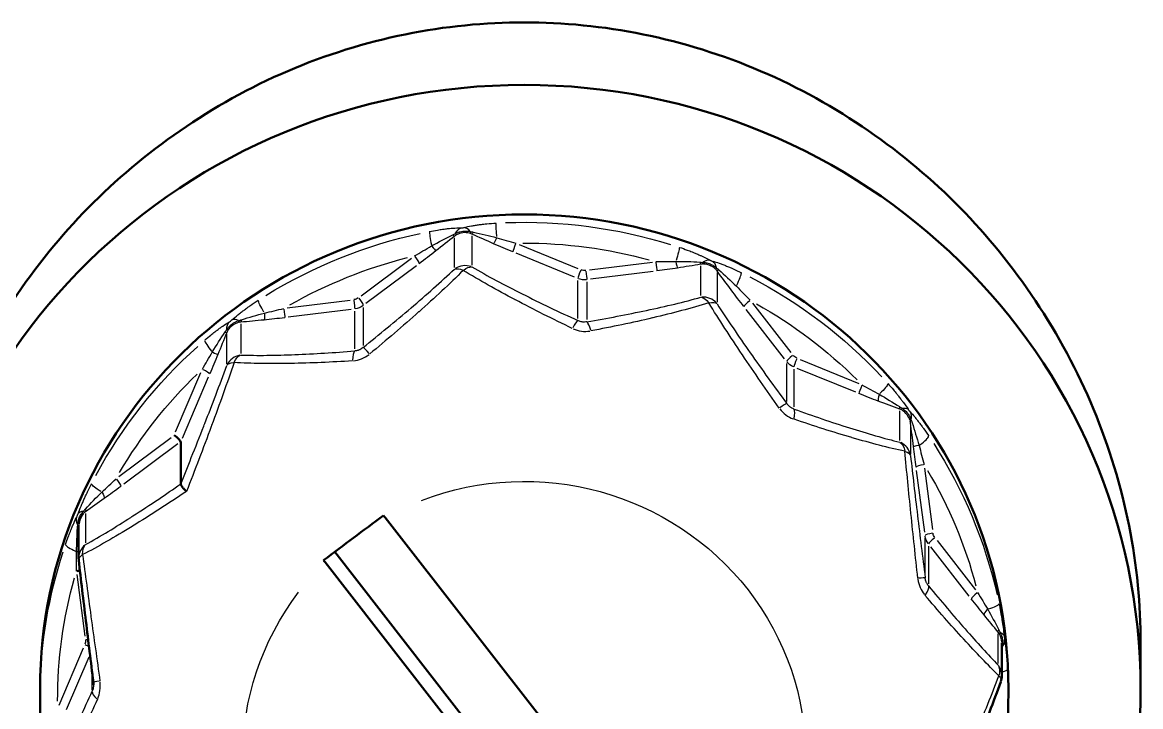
# Model space of a CAD drawing. Header units: millimetres. Extents: x 0 to 420, y 0 to 297.
# Drawn here: x 129.1 to 154.33, y 168.2 to 183.63 of the extents above; entities that cross this region are included whole.
import ezdxf

# ---------------------------------------------------------------- set-up
doc = ezdxf.new("R2010")
doc.units = ezdxf.units.MM
doc.header["$LTSCALE"] = 0.75
doc.layers.add('Visible', color=7, linetype='Continuous', lineweight=50)
doc.layers.add('Visible Narrow', color=7, linetype='Continuous', lineweight=25)

msp = doc.modelspace()

# ---------------------------------------------------------------- linework, layer by layer
at = {"layer": 'Visible'}
for p, q in [((132.673, 174.176), (132.673, 173.224)), ((144.913, 162.668), (137.284, 172.47)), ((130.371, 172.292), (130.371, 171.549)), ((136.149, 171.694), (143.595, 162.128)), ((135.931, 171.46), (143.56, 161.658)), ((151.197, 169.645), (151.197, 168.902)), ((154.329, 169.636), (154.329, 168.607)), ((129.5, 168.43), (129.5, 168.607)), ((151.344, 168.43), (151.344, 168.607))]:
    msp.add_line(p, q, dxfattribs=at)
at = {"layer": 'Visible', "extrusion": (0, 0, -1)}
for centre, start, end in [((-130.768, 171.549), 353.5555, 360), ((-150.801, 168.902), 180, 200.0044)]:
    msp.add_arc(centre, 0.397, start, end, dxfattribs=at)
for centre, major_axis, ratio, start_param, end_param in [((140.422, 168.607), (13.906, 0), 0.979263, 3.141593, 9.424778), ((140.422, 168.607), (10.922, 0), 0.979263, 3.141593, 6.283185), ((132.526, 174.287), (-0.145, 0.114), 0.155027, 1.449449, 3.020245), ((137.318, 173.264), (-2.835, 3.751), 0.10845, 4.581754, 4.593878), ((130.324, 171.222), (0.177, 0.023), 0.200943, -1.522189, -1.121263)]:
    msp.add_ellipse(centre, major_axis=major_axis, ratio=ratio, start_param=start_param, end_param=end_param, dxfattribs=at)
at = {"layer": 'Visible'}
for centre, major_axis, ratio, start_param, end_param in [((130.706, 172.311), (0.135, 0.332), 0.924071, 1.138984, 1.941196), ((135.965, 172.264), (-2.854, 3.778), 0.109172, 1.690217, 1.702258)]:
    msp.add_ellipse(centre, major_axis=major_axis, ratio=ratio, start_param=start_param, end_param=end_param, dxfattribs=at)
for points, knots in [([(126.516, 169.636), (126.516, 170.496), (126.6, 171.388), (126.954, 173.169), (127.223, 174.058), (128.29, 176.626), (129.359, 178.202), (131.819, 180.706), (133.377, 181.804), (135.945, 182.903), (136.838, 183.181), (138.638, 183.547), (139.544, 183.634), (140.422, 183.634), (141.3, 183.634), (142.206, 183.547), (144.006, 183.181), (144.9, 182.903), (147.467, 181.804), (149.025, 180.706), (151.485, 178.202), (152.554, 176.626), (153.621, 174.058), (153.89, 173.169), (154.244, 171.388), (154.329, 170.496), (154.329, 169.636)], [-2.106229, -2.106229, -2.106229, -2.106229, -1.842973, -1.842973, -1.579718, -1.579718, -1.053208, -1.053208, -0.526604, -0.526604, -0.263302, -0.263302, 0, 0, 0, 0.263302, 0.263302, 0.526604, 0.526604, 1.053208, 1.053208, 1.579718, 1.579718, 1.842973, 1.842973, 2.106229, 2.106229, 2.106229, 2.106229]), ([(132.673, 173.224), (132.673, 173.217), (132.675, 173.209), (132.687, 173.187), (132.696, 173.174), (132.719, 173.145), (132.734, 173.128), (132.766, 173.094), (132.784, 173.076), (132.804, 173.057)], [0, 0, 0, 0, 0.0094947, 0.0094947, 0.01938907, 0.01938907, 0.02910378, 0.02910378, 0.03859821, 0.03859821, 0.03859821, 0.03859821]), ([(137.249, 172.515), (137.019, 172.343), (136.793, 172.174), (136.573, 172.01), (136.353, 171.846), (136.126, 171.676), (135.896, 171.505)], [4.6495262, 4.6495262, 4.6495262, 4.6495262, 4.7324892, 4.7324892, 4.7324892, 4.8154521, 4.8154521, 4.8154521, 4.8154521]), ([(130.704, 168.752), (130.646, 169.214), (130.589, 169.677), (130.477, 170.603), (130.422, 171.071), (130.373, 171.504)], [0, 0, 0, 0, 0.1396374, 0.1396374, 0.2850882, 0.2850882, 0.2850882, 0.2850882]), ([(151.174, 168.766), (151.012, 168.323), (150.829, 167.843), (150.488, 166.972), (150.329, 166.575), (150.169, 166.181)], [0, 0, 0, 0, 0.1580894, 0.1580894, 0.2859826, 0.2859826, 0.2859826, 0.2859826]), ([(129.518, 167.808), (129.516, 167.85), (129.514, 167.891), (129.51, 167.974), (129.508, 168.016), (129.505, 168.099), (129.504, 168.14), (129.502, 168.223), (129.501, 168.264), (129.5, 168.347), (129.5, 168.389), (129.5, 168.43)], [0.59315405, 0.59315405, 0.59315405, 0.59315405, 0.60477583, 0.60477583, 0.61639762, 0.61639762, 0.62801941, 0.62801941, 0.63964119, 0.63964119, 0.65126298, 0.65126298, 0.65126298, 0.65126298]), ([(151.344, 168.43), (151.344, 168.197), (151.336, 167.964), (151.305, 167.499), (151.282, 167.267), (151.22, 166.805), (151.181, 166.575), (151.089, 166.118), (151.035, 165.89), (150.912, 165.44), (150.843, 165.217), (150.767, 164.996)], [3.7928556, 3.7928556, 3.7928556, 3.7928556, 3.8581315, 3.8581315, 3.9234074, 3.9234074, 3.9886832, 3.9886832, 4.0539591, 4.0539591, 4.1192349, 4.1192349, 4.1192349, 4.1192349])]:
    msp.add_open_spline(points, degree=3, knots=knots, dxfattribs=at)
msp.add_open_spline([(130.707, 168.698), (130.707, 168.716), (130.706, 168.734), (130.704, 168.752)], degree=3, dxfattribs=at)
at = {"layer": 'Visible Narrow'}
for p, q in [((138.849, 178.106), (138.849, 178.774)), ((139.243, 178.823), (139.243, 178.156)), ((140.309, 178.625), (141.629, 178.085)), ((141.56, 177.887), (140.24, 178.428)), ((136.743, 177.471), (137.882, 178.32)), ((137.99, 178.145), (136.852, 177.295)), ((141.893, 178.05), (143.313, 178.228)), ((144.407, 177.474), (144.407, 178.141)), ((143.335, 178.019), (141.916, 177.84)), ((144.773, 177.991), (144.773, 177.324)), ((141.633, 176.957), (141.633, 177.81)), ((141.837, 177.783), (141.837, 176.93)), ((135.077, 177.193), (136.497, 177.372)), ((136.52, 177.162), (135.1, 176.983)), ((136.598, 176.272), (136.598, 177.124)), ((136.788, 177.201), (136.788, 176.348)), ((146.296, 176.047), (145.428, 177.162)), ((145.57, 177.304), (146.438, 176.19)), ((133.713, 175.933), (133.713, 176.601)), ((134.028, 176.836), (134.028, 176.169)), ((146.344, 175.085), (146.344, 175.938)), ((146.649, 176.03), (147.969, 175.49)), ((132.558, 174.397), (133.13, 175.738)), ((133.294, 175.632), (132.705, 174.253)), ((146.506, 175.815), (146.506, 174.962)), ((147.9, 175.292), (146.58, 175.832)), ((148.897, 174.204), (148.897, 174.871)), ((149.138, 174.562), (149.138, 173.895)), ((131.281, 173.393), (132.461, 174.274)), ((132.605, 174.126), (131.391, 173.219)), ((149.452, 173.584), (149.635, 172.194)), ((149.457, 172.135), (149.275, 173.525)), ((130.527, 172.562), (130.527, 171.895)), ((149.468, 171.158), (149.468, 172.011)), ((149.546, 171.825), (149.546, 170.972)), ((150.461, 170.696), (149.594, 171.81)), ((149.736, 171.952), (150.603, 170.838)), ((130.517, 169.791), (130.335, 171.181)), ((151.116, 169.174), (151.116, 169.842)), ((129.929, 168.239), (130.481, 169.532)), ((130.598, 169.315), (130.091, 168.129)), ((130.677, 168.574), (130.677, 168.95))]:
    msp.add_line(p, q, dxfattribs=at)
at = {"layer": 'Visible Narrow', "extrusion": (0, 0, -1)}
for centre, major_axis, ratio, start_param, end_param in [((140.422, 168.43), (10.922, 0), 0.979263, 4.673504, 5.019544), ((140.422, 168.43), (10.922, 0), 0.979263, 4.149906, 4.495945), ((138.79, 178.985), (-0.092, 0.153), 0.07934, 2.492184, 2.942174), ((139.047, 178.614), (0.007, 0.397), 0.591743, -0.850727, -0.283335), ((139.312, 179.022), (0.074, 0.163), 0.117372, 2.358749, 2.921007), ((139.811, 178.72), (-0.023, 0.396), 0.011766, -1.360961, -0.264579), ((139.799, 178.805), (0.073, 0.163), 0.078892, 1.760495, 2.890211), ((140.422, 168.35), (10.525, 0), 0.979263, 4.709835, 4.983213), ((143.797, 178.193), (0.125, 0.377), 0.064954, 0.254418, 1.3508), ((140.422, 168.35), (-10.525, 0), 0.979263, 1.044644, 1.318022), ((137.945, 178.331), (-0.107, 0.143), 0.122809, 1.48626, 2.899977), ((139.09, 177.76), (0.199, 0.344), 0.535194, -0.943317, -0.261028), ((143.391, 178.202), (-0.022, 0.177), 0.025793, 1.446948, 2.860664), ((144.449, 177.919), (0.195, 0.346), 0.507215, -0.817851, -0.250459), ((139.09, 177.76), (-0.272, 0.289), 0.499785, 0.225019, 0.907308), ((141.787, 178.216), (-0.397, 0), 0.979263, 4.610905, 5.082144), ((141.787, 178.252), (-0.218, 0), 0.979263, 4.610905, 5.082144), ((141.814, 178.004), (-0.022, 0.177), 0.025793, 1.446948, 2.860664), ((144.915, 178.134), (0.144, 0.106), 0.036025, 2.424897, 2.987156), ((140.422, 168.43), (-10.922, 0), 0.979263, 2.055511, 2.40155), ((134.639, 177.042), (-0.215, 0.334), 0.111314, -1.328455, -0.232074), ((136.576, 177.345), (-0.022, 0.177), 0.025793, 1.446948, 2.860664), ((136.548, 177.593), (-0.218, 0), 0.979263, 4.087306, 4.558545), ((136.68, 177.387), (-0.107, 0.143), 0.122809, 1.48626, 2.899977), ((144.458, 177.051), (-0.108, 0.382), 0.576678, 0.286416, 0.968704), ((134.999, 177.147), (-0.022, 0.177), 0.025793, 1.446948, 2.860664), ((136.548, 177.557), (-0.397, 0), 0.979263, 4.087306, 4.558545), ((144.458, 177.051), (0.333, 0.216), 0.469417, -0.859732, -0.177443), ((140.422, 168.35), (10.525, 0), 0.979263, -1.049751, -0.776373), ((134.014, 176.572), (-0.196, 0.345), 0.670505, -0.817264, -0.249872), ((133.947, 177.038), (-0.039, 0.174), 0.072536, 2.467585, 2.917576), ((134.006, 177.047), (-0.015, 0.178), 0.21924, 2.340659, 2.902918), ((134.53, 177.095), (-0.016, 0.178), 0.181491, 1.743328, 2.873045), ((133.574, 176.76), (-0.156, 0.087), 0.151683, 2.568216, 3.018206), ((140.422, 168.43), (-10.922, 0), 0.979263, 0.484714, 0.830754), ((133.344, 176.21), (-0.165, 0.068), 0.028503, 1.870869, 3.000585), ((134.079, 175.746), (0.012, 0.397), 0.617565, -0.978542, -0.296253), ((146.66, 176.257), (-0.218, 0), 0.979263, -1.148682, -0.677443), ((134.079, 175.746), (-0.373, 0.136), 0.448973, 0.125459, 0.807748), ((146.66, 176.221), (0.397, 0), 0.979263, 1.992911, 2.46415), ((140.422, 168.35), (10.525, 0), 0.979263, 3.662638, 3.936016), ((133.162, 175.776), (-0.164, 0.07), 0.186918, 1.569717, 2.983433), ((148.329, 175.233), (0.295, 0.265), 0.1522, 0.196613, 1.292994), ((148.771, 174.671), (0.331, 0.219), 0.43957, -0.736679, -0.169287), ((148.744, 173.808), (0.093, 0.386), 0.659049, 0.289066, 0.971355), ((140.422, 168.43), (10.922, 0), 0.979263, -0.562483, -0.216444), ((140.422, 167.064), (-6.35, 0), 0.979263, 1.197577, 3.783083), ((148.744, 173.808), (0.394, 0.045), 0.437858, -0.748888, -0.066599), ((131.215, 173.308), (-0.107, 0.143), 0.122809, 1.48626, 2.899977), ((140.422, 168.35), (10.525, 0), 0.979263, -0.526153, -0.252775), ((131.017, 173.057), (-0.353, 0.181), 0.181036, -1.249887, -0.153506), ((130.839, 173.035), (-0.103, 0.146), 0.277268, 1.780618, 2.910335), ((130.373, 172.702), (-0.121, 0.132), 0.164868, 2.516469, 2.966459), ((130.419, 172.739), (-0.102, 0.147), 0.314334, 2.377544, 2.939802), ((130.698, 172.339), (-0.354, 0.179), 0.722397, -0.711235, -0.143843), ((130.192, 172.278), (0.179, 0.004), 0.176398, -0.471898, -0.054418), ((149.861, 172.144), (0.218, 0), 0.979263, 2.51651, 2.987749), ((130.768, 171.549), (-0.191, 0.348), 0.694458, -0.946038, -0.26375), ((149.861, 172.108), (0.397, 0), 0.979263, 2.51651, 2.987749), ((140.422, 168.43), (10.922, 0), 0.979263, 3.157912, 3.451653), ((130.264, 171.688), (0.177, 0.022), 0.042348, -1.213928, -0.935047), ((130.768, 171.549), (0.394, 0.045), 0.437858, 3.178063, 3.834527), ((140.422, 168.35), (-10.525, 0), 0.979263, -0.002554, 0.270824), ((140.422, 167.064), (-6.35, 0), 0.979263, 4.33917, 6.924675), ((151.258, 169.985), (0.138, 0.113), 0.351891, 3.304409, 3.866668), ((151.292, 169.938), (0.151, 0.095), 0.198992, 3.274395, 3.724385), ((150.857, 169.743), (0.394, 0.046), 0.406934, -0.627895, -0.060503), ((130.31, 169.686), (-0.218, 0), 0.979263, 3.040108, 3.511347), ((130.512, 169.568), (-0.164, 0.07), 0.186918, 1.52078, 2.053636), ((130.527, 169.677), (0.177, 0.023), 0.200943, -1.527957, -1.230859), ((151.352, 169.482), (-0.171, 0.052), 0.167879, 0.398153, 0.438538), ((150.801, 168.902), (0.284, 0.277), 0.724826, 0.217123, 0.899412), ((150.801, 168.902), (-0.373, 0.136), 0.448973, 2.504575, 3.108065), ((140.422, 168.43), (-10.922, 0), 0.979263, 3.086389, 3.138687)]:
    msp.add_ellipse(centre, major_axis=major_axis, ratio=ratio, start_param=start_param, end_param=end_param, dxfattribs=at)
at = {"layer": 'Visible Narrow'}
for centre, major_axis, ratio, start_param, end_param in [((138.36, 178.538), (-0.076, 0.389), 0.039696, 0.261065, 1.357447), ((139.081, 178.562), (0.363, 0.041), 0.902911, 1.171506, 1.997404), ((139.117, 178.623), (-0.103, 0.383), 0.549804, -0.841968, -0.274576), ((139.256, 179.043), (0.051, 0.171), 0.032248, 2.47125, 2.92124), ((138.741, 178.95), (-0.111, 0.14), 0.073582, 2.385823, 2.948082), ((140.235, 178.619), (0.068, 0.165), 0.078134, 1.460728, 2.874445), ((138.321, 178.619), (-0.11, 0.14), 0.034787, 1.787185, 2.916901), ((139.09, 177.76), (-0.397, 0), 0.979263, 4.368814, 5.311292), ((143.86, 178.268), (-0.028, 0.176), 0.130564, 1.745022, 2.874739), ((144.384, 178.351), (-0.029, 0.176), 0.168675, 2.342794, 2.905053), ((144.444, 178.357), (-0.005, 0.179), 0.021245, 2.462611, 2.912601), ((144.483, 177.848), (-0.341, 0.126), 0.906448, 4.261905, 5.087802), ((144.514, 177.892), (0.098, 0.385), 0.634256, -0.842752, -0.27536), ((141.702, 178.019), (0.068, 0.165), 0.078134, 1.460728, 2.874445), ((144.877, 178.18), (0.129, 0.123), 0.121407, 2.526255, 2.976246), ((145.146, 177.641), (0.175, 0.356), 0.090935, -1.340098, -0.243716), ((144.458, 177.051), (-0.397, 0), 0.979263, 3.845216, 4.787693), ((145.522, 177.33), (0.141, 0.11), 0.161125, 1.524578, 2.938294), ((134.039, 176.536), (0.299, 0.204), 0.912374, 1.203865, 2.029763), ((134.07, 176.614), (-0.269, 0.292), 0.470825, -0.783055, -0.215662), ((141.48, 176.551), (0.166, 0.361), 0.140318, 0.236013, 1.065582), ((141.888, 176.497), (-0.067, 0.391), 0.191363, -1.081841, -0.252271), ((133.548, 176.705), (-0.165, 0.068), 0.010743, 2.469879, 3.032138), ((141.774, 177.189), (-0.59, 0.107), 0.869904, 1.302324, 1.949186), ((133.475, 176.174), (-0.259, 0.301), 0.13371, 0.2151, 1.311481), ((134.079, 175.746), (0.397, 0), 0.979263, 1.75082, 2.693298), ((136.649, 175.839), (-0.031, 0.396), 0.241673, 0.254678, 1.084247), ((136.584, 176.537), (0.522, 0.294), 0.861127, 4.237069, 4.883931), ((137.029, 175.992), (-0.249, 0.309), 0.096748, -1.038256, -0.208687), ((146.486, 176.091), (0.141, 0.11), 0.161125, 1.524578, 2.938294), ((146.575, 176.024), (0.068, 0.165), 0.078134, 1.460728, 2.874445), ((148.042, 175.423), (0.068, 0.165), 0.078134, 1.460728, 2.874445), ((148.478, 175.252), (0.063, 0.167), 0.233163, 1.755694, 2.885411), ((146.602, 175.213), (-0.398, 0.448), 0.843316, 1.479908, 2.12677), ((146.028, 174.802), (0.32, 0.235), 0.059381, 0.169426, 0.998995), ((146.353, 174.556), (0.134, 0.373), 0.292718, -1.072404, -0.242835), ((148.966, 175.07), (0.061, 0.168), 0.270544, 2.352697, 2.914956), ((149.02, 175.046), (0.083, 0.158), 0.123122, 2.486457, 2.936447), ((148.797, 174.585), (-0.229, 0.278), 0.919403, 4.270396, 5.096293), ((148.814, 174.616), (0.288, 0.273), 0.70155, -0.77134, -0.203948), ((149.304, 174.681), (0.174, 0.042), 0.171051, 2.619402, 3.069392), ((148.744, 173.808), (-0.397, 0), 0.979263, 3.321617, 4.264095), ((149.382, 174.091), (0.177, 0.022), 0.042348, 1.923295, 3.053011), ((149.216, 174.094), (0.329, 0.221), 0.16927, -1.270477, -0.174096), ((149.442, 173.625), (0.177, 0.023), 0.200943, 1.623003, 3.036719), ((130.725, 172.403), (-0.372, 0.138), 0.418479, -0.685744, -0.118352), ((149.645, 172.08), (0.177, 0.023), 0.200943, 1.623003, 3.036719), ((130.453, 171.735), (-0.375, 0.13), 0.191897, 0.127143, 1.223524), ((130.768, 171.549), (-0.397, 0), 0.979263, -0.873557, -0.045977), ((149.688, 171.978), (0.141, 0.11), 0.161125, 1.524578, 2.938294), ((149.774, 171.137), (-0.089, 0.593), 0.788486, 1.557011, 2.203874), ((149.074, 171.061), (0.394, 0.049), 0.020549, 0.071889, 0.901458), ((149.23, 170.689), (0.306, 0.253), 0.373655, -1.008446, -0.178876), ((150.651, 170.74), (0.141, 0.11), 0.161125, 1.524578, 2.938294), ((150.938, 170.379), (0.139, 0.113), 0.315094, 1.819349, 2.949066), ((150.743, 170.45), (0.389, 0.079), 0.198664, -1.197807, -0.101425), ((150.867, 169.647), (-0.018, 0.357), 0.923663, 4.690734, 5.228037), ((150.866, 169.674), (0.392, 0.059), 0.733655, -0.635886, -0.068493), ((150.801, 168.902), (0.397, 0), 0.979263, 0.032563, 0.6187), ((150.929, 169.029), (0.396, 0.024), 0.20225, -0.798238, -0.053395), ((131.098, 168.802), (0.394, 0.049), 0.020549, 2.290448, 3.096796), ((131.043, 168.403), (-0.362, 0.163), 0.39881, 0.131393, 0.960963), ((130.403, 168.703), (-0.061, 0.597), 0.755728, 4.077365, 4.724227)]:
    msp.add_ellipse(centre, major_axis=major_axis, ratio=ratio, start_param=start_param, end_param=end_param, dxfattribs=at)
for points, knots in [([(138.282, 178.919), (138.344, 178.931), (138.405, 178.942), (138.467, 178.951), (138.505, 178.958), (138.543, 178.963), (138.581, 178.968), (138.604, 178.971), (138.627, 178.974), (138.65, 178.977), (138.68, 178.981), (138.71, 178.984), (138.74, 178.987), (138.763, 178.989), (138.785, 178.991), (138.807, 178.993), (138.873, 178.998), (138.937, 179), (138.995, 179)], [0, 0, 0, 0, 0.25, 0.25, 0.25, 0.40625, 0.40625, 0.40625, 0.5, 0.5, 0.5, 0.625, 0.625, 0.625, 0.71875, 0.71875, 0.71875, 1, 1, 1, 1]), ([(138.87, 178.87), (138.882, 178.876), (138.895, 178.883), (138.907, 178.888), (138.931, 178.898), (138.956, 178.907), (138.981, 178.913), (139, 178.918), (139.019, 178.921), (139.038, 178.924), (139.067, 178.927), (139.096, 178.928), (139.126, 178.926), (139.14, 178.925), (139.155, 178.924), (139.169, 178.922), (139.184, 178.919), (139.198, 178.916), (139.213, 178.913)], [0, 0, 0, 0, 0.117812, 0.117812, 0.117812, 0.338359, 0.338359, 0.338359, 0.50377, 0.50377, 0.50377, 0.751885, 0.751885, 0.751885, 0.875942, 0.875942, 0.875942, 1, 1, 1, 1]), ([(138.995, 179), (139.001, 179), (139.007, 179), (139.014, 179), (139.019, 179), (139.025, 179.001), (139.031, 179.001), (139.037, 179.002), (139.042, 179.003), (139.048, 179.004), (139.055, 179.006), (139.062, 179.007), (139.068, 179.009)], [0, 0, 0, 0, 0.00002211374, 0.00002211374, 0.00002211374, 0.00003937438, 0.00003937438, 0.00003937438, 0.00005675453, 0.00005675453, 0.00005675453, 0.00007997438, 0.00007997438, 0.00007997438, 0.00007997438]), ([(139.068, 179.009), (139.12, 179.023), (139.176, 179.035), (139.235, 179.045), (139.264, 179.051), (139.294, 179.056), (139.324, 179.06), (139.355, 179.065), (139.385, 179.069), (139.416, 179.073), (139.446, 179.077), (139.477, 179.081), (139.508, 179.085), (139.531, 179.087), (139.554, 179.09), (139.577, 179.092), (139.647, 179.099), (139.717, 179.104), (139.788, 179.108)], [0, 0, 0, 0, 0.25, 0.25, 0.25, 0.375, 0.375, 0.375, 0.5, 0.5, 0.5, 0.625, 0.625, 0.625, 0.71875, 0.71875, 0.71875, 1, 1, 1, 1]), ([(139.213, 178.913), (139.223, 178.912), (139.233, 178.911), (139.244, 178.909), (139.249, 178.909), (139.254, 178.908), (139.259, 178.907), (139.265, 178.906), (139.27, 178.905), (139.275, 178.904)], [0, 0, 0, 0, 0.00003202625, 0.00003202625, 0.00003202625, 0.00004803938, 0.00004803938, 0.00004803938, 0.0000640404, 0.0000640404, 0.0000640404, 0.0000640404]), ([(143.924, 178.561), (143.983, 178.542), (144.043, 178.521), (144.101, 178.499), (144.138, 178.486), (144.175, 178.472), (144.211, 178.457), (144.233, 178.449), (144.254, 178.44), (144.276, 178.431), (144.305, 178.419), (144.333, 178.407), (144.361, 178.394), (144.383, 178.385), (144.404, 178.376), (144.424, 178.366), (144.487, 178.338), (144.546, 178.308), (144.6, 178.278)], [0, 0, 0, 0, 0.25, 0.25, 0.25, 0.40625, 0.40625, 0.40625, 0.5, 0.5, 0.5, 0.625, 0.625, 0.625, 0.71875, 0.71875, 0.71875, 1, 1, 1, 1]), ([(139.243, 178.119), (139.418, 178.018), (139.6, 177.917), (139.79, 177.815), (139.98, 177.714), (140.178, 177.612), (140.38, 177.51), (140.583, 177.408), (140.791, 177.307), (141, 177.206), (141.209, 177.107), (141.42, 177.008), (141.633, 176.91)], [0, 0, 0, 0, 0.249987, 0.249987, 0.249987, 0.5, 0.5, 0.5, 0.750599, 0.750599, 0.750599, 1, 1, 1, 1]), ([(144.445, 178.221), (144.459, 178.221), (144.473, 178.22), (144.487, 178.219), (144.513, 178.216), (144.539, 178.211), (144.564, 178.204), (144.583, 178.199), (144.601, 178.193), (144.619, 178.186), (144.646, 178.175), (144.672, 178.161), (144.696, 178.145), (144.708, 178.137), (144.72, 178.129), (144.731, 178.12), (144.743, 178.111), (144.754, 178.101), (144.764, 178.091)], [0, 0, 0, 0, 0.117812, 0.117812, 0.117812, 0.338359, 0.338359, 0.338359, 0.50377, 0.50377, 0.50377, 0.751885, 0.751885, 0.751885, 0.875942, 0.875942, 0.875942, 1, 1, 1, 1]), ([(144.6, 178.278), (144.606, 178.275), (144.612, 178.271), (144.618, 178.268), (144.623, 178.266), (144.628, 178.263), (144.634, 178.261), (144.639, 178.259), (144.644, 178.257), (144.649, 178.255), (144.656, 178.253), (144.662, 178.252), (144.668, 178.25)], [0, 0, 0, 0, 0.00002211374, 0.00002211374, 0.00002211374, 0.00003937438, 0.00003937438, 0.00003937438, 0.00005675453, 0.00005675453, 0.00005675453, 0.00007997438, 0.00007997438, 0.00007997438, 0.00007997438]), ([(144.668, 178.25), (144.716, 178.237), (144.769, 178.221), (144.823, 178.202), (144.85, 178.193), (144.877, 178.183), (144.905, 178.172), (144.932, 178.162), (144.96, 178.151), (144.988, 178.139), (145.016, 178.128), (145.044, 178.116), (145.072, 178.104), (145.093, 178.095), (145.114, 178.086), (145.135, 178.077), (145.198, 178.049), (145.261, 178.019), (145.324, 177.988)], [0, 0, 0, 0, 0.25, 0.25, 0.25, 0.375, 0.375, 0.375, 0.5, 0.5, 0.5, 0.625, 0.625, 0.625, 0.71875, 0.71875, 0.71875, 1, 1, 1, 1]), ([(136.788, 176.301), (136.973, 176.449), (137.155, 176.597), (137.334, 176.746), (137.515, 176.895), (137.694, 177.045), (137.869, 177.194), (138.043, 177.343), (138.214, 177.492), (138.377, 177.638), (138.541, 177.784), (138.699, 177.927), (138.849, 178.069)], [0, 0, 0, 0, 0.249401, 0.249401, 0.249401, 0.5, 0.5, 0.5, 0.750013, 0.750013, 0.750013, 1, 1, 1, 1]), ([(139.047, 178.04), (138.893, 177.888), (138.732, 177.734), (138.563, 177.577), (138.398, 177.424), (138.226, 177.267), (138.05, 177.11), (138.047, 177.108), (138.044, 177.105), (138.041, 177.103), (137.863, 176.944), (137.681, 176.785), (137.496, 176.627), (137.313, 176.47), (137.127, 176.314), (136.939, 176.157)], [0, 0, 0, 0, 0.252576, 0.252576, 0.252576, 0.5, 0.5, 0.5, 0.503936, 0.503936, 0.503936, 0.753023, 0.753023, 0.753023, 1, 1, 1, 1]), ([(141.508, 176.732), (141.289, 176.837), (141.072, 176.943), (140.859, 177.05), (140.644, 177.158), (140.431, 177.267), (140.223, 177.377), (140.22, 177.378), (140.217, 177.38), (140.214, 177.381), (140.007, 177.491), (139.806, 177.6), (139.613, 177.709), (139.416, 177.82), (139.228, 177.93), (139.047, 178.04)], [0, 0, 0, 0, 0.24725, 0.24725, 0.24725, 0.496565, 0.496565, 0.496565, 0.5, 0.5, 0.5, 0.747679, 0.747679, 0.747679, 1, 1, 1, 1]), ([(144.764, 178.091), (144.772, 178.085), (144.78, 178.079), (144.789, 178.073), (144.793, 178.07), (144.797, 178.066), (144.801, 178.063), (144.805, 178.06), (144.809, 178.056), (144.813, 178.053)], [0, 0, 0, 0, 0.00003202625, 0.00003202625, 0.00003202625, 0.00004803938, 0.00004803938, 0.00004803938, 0.00006405251, 0.00006405251, 0.00006405251, 0.00006405251]), ([(133.83, 176.924), (133.872, 176.962), (133.918, 177.001), (133.965, 177.04), (133.989, 177.059), (134.013, 177.078), (134.038, 177.097), (134.063, 177.116), (134.088, 177.135), (134.113, 177.154), (134.138, 177.172), (134.163, 177.191), (134.188, 177.209), (134.207, 177.223), (134.226, 177.236), (134.246, 177.249), (134.303, 177.29), (134.362, 177.329), (134.421, 177.367)], [0, 0, 0, 0, 0.25, 0.25, 0.25, 0.375, 0.375, 0.375, 0.5, 0.5, 0.5, 0.625, 0.625, 0.625, 0.71875, 0.71875, 0.71875, 1, 1, 1, 1]), ([(141.837, 176.883), (142.067, 176.922), (142.294, 176.963), (142.518, 177.006), (142.743, 177.048), (142.966, 177.093), (143.184, 177.139), (143.402, 177.186), (143.614, 177.234), (143.819, 177.283), (144.023, 177.332), (144.219, 177.383), (144.407, 177.436)], [0, 0, 0, 0, 0.249401, 0.249401, 0.249401, 0.5, 0.5, 0.5, 0.750013, 0.750013, 0.750013, 1, 1, 1, 1]), ([(144.586, 177.308), (144.391, 177.248), (144.187, 177.189), (143.974, 177.133), (143.766, 177.077), (143.549, 177.023), (143.326, 176.971), (143.322, 176.97), (143.319, 176.969), (143.315, 176.968), (143.091, 176.916), (142.861, 176.865), (142.628, 176.816), (142.397, 176.768), (142.163, 176.721), (141.926, 176.677)], [0, 0, 0, 0, 0.252576, 0.252576, 0.252576, 0.5, 0.5, 0.5, 0.503936, 0.503936, 0.503936, 0.753023, 0.753023, 0.753023, 1, 1, 1, 1]), ([(146.177, 174.937), (146.034, 175.137), (145.894, 175.336), (145.756, 175.536), (145.616, 175.737), (145.479, 175.938), (145.344, 176.138), (145.343, 176.14), (145.341, 176.143), (145.339, 176.146), (145.205, 176.344), (145.076, 176.541), (144.951, 176.733), (144.824, 176.929), (144.702, 177.12), (144.586, 177.308)], [0, 0, 0, 0, 0.24725, 0.24725, 0.24725, 0.496565, 0.496565, 0.496565, 0.5, 0.5, 0.5, 0.747679, 0.747679, 0.747679, 1, 1, 1, 1]), ([(144.773, 177.287), (144.888, 177.109), (145.008, 176.929), (145.133, 176.745), (145.258, 176.561), (145.387, 176.373), (145.521, 176.183), (145.654, 175.993), (145.79, 175.801), (145.928, 175.61), (146.065, 175.42), (146.203, 175.229), (146.344, 175.038)], [0, 0, 0, 0, 0.249987, 0.249987, 0.249987, 0.5, 0.5, 0.5, 0.750599, 0.750599, 0.750599, 1, 1, 1, 1]), ([(133.214, 176.466), (133.261, 176.506), (133.308, 176.546), (133.356, 176.584), (133.386, 176.608), (133.415, 176.632), (133.445, 176.655), (133.463, 176.668), (133.481, 176.682), (133.499, 176.695), (133.522, 176.713), (133.546, 176.731), (133.57, 176.748), (133.587, 176.76), (133.605, 176.773), (133.623, 176.785), (133.675, 176.821), (133.726, 176.854), (133.772, 176.88)], [0, 0, 0, 0, 0.25, 0.25, 0.25, 0.40625, 0.40625, 0.40625, 0.5, 0.5, 0.5, 0.625, 0.625, 0.625, 0.71875, 0.71875, 0.71875, 1, 1, 1, 1]), ([(133.71, 176.701), (133.717, 176.713), (133.725, 176.725), (133.733, 176.736), (133.749, 176.756), (133.766, 176.775), (133.784, 176.793), (133.798, 176.807), (133.813, 176.819), (133.828, 176.831), (133.851, 176.848), (133.876, 176.863), (133.903, 176.876), (133.916, 176.882), (133.929, 176.888), (133.943, 176.893), (133.957, 176.898), (133.971, 176.903), (133.985, 176.906)], [0, 0, 0, 0, 0.117812, 0.117812, 0.117812, 0.338359, 0.338359, 0.338359, 0.50377, 0.50377, 0.50377, 0.751885, 0.751885, 0.751885, 0.875942, 0.875942, 0.875942, 1, 1, 1, 1]), ([(133.772, 176.88), (133.777, 176.883), (133.782, 176.886), (133.787, 176.89), (133.792, 176.892), (133.796, 176.896), (133.801, 176.899), (133.805, 176.902), (133.81, 176.906), (133.814, 176.91), (133.82, 176.915), (133.825, 176.919), (133.83, 176.924)], [0, 0, 0, 0, 0.00002211374, 0.00002211374, 0.00002211374, 0.00003937438, 0.00003937438, 0.00003937438, 0.00005675453, 0.00005675453, 0.00005675453, 0.00007997438, 0.00007997438, 0.00007997438, 0.00007997438]), ([(133.985, 176.906), (133.995, 176.911), (134.004, 176.915), (134.014, 176.919), (134.019, 176.921), (134.024, 176.923), (134.029, 176.924), (134.035, 176.926), (134.04, 176.928), (134.045, 176.929)], [0, 0, 0, 0, 0.00003202625, 0.00003202625, 0.00003202625, 0.00004803938, 0.00004803938, 0.00004803938, 0.00006402982, 0.00006402982, 0.00006402982, 0.00006402982]), ([(141.837, 176.883), (141.821, 176.879), (141.804, 176.877), (141.786, 176.876), (141.778, 176.876), (141.769, 176.876), (141.76, 176.876), (141.751, 176.877), (141.742, 176.877), (141.733, 176.879), (141.724, 176.88), (141.716, 176.881), (141.707, 176.883), (141.681, 176.889), (141.656, 176.898), (141.633, 176.91)], [0, 0, 0, 0, 0.25, 0.25, 0.25, 0.375, 0.375, 0.375, 0.5, 0.5, 0.5, 0.625, 0.625, 0.625, 1, 1, 1, 1]), ([(134.028, 176.132), (134.216, 176.126), (134.413, 176.124), (134.617, 176.126), (134.821, 176.128), (135.033, 176.134), (135.251, 176.142), (135.47, 176.151), (135.692, 176.162), (135.918, 176.176), (136.142, 176.19), (136.368, 176.206), (136.598, 176.224)], [0, 0, 0, 0, 0.249987, 0.249987, 0.249987, 0.5, 0.5, 0.5, 0.750599, 0.750599, 0.750599, 1, 1, 1, 1]), ([(136.788, 176.301), (136.775, 176.289), (136.761, 176.279), (136.746, 176.27), (136.739, 176.265), (136.731, 176.261), (136.723, 176.257), (136.715, 176.253), (136.707, 176.249), (136.698, 176.246), (136.69, 176.242), (136.682, 176.239), (136.673, 176.237), (136.648, 176.229), (136.623, 176.225), (136.598, 176.224)], [0, 0, 0, 0, 0.25, 0.25, 0.25, 0.375, 0.375, 0.375, 0.5, 0.5, 0.5, 0.625, 0.625, 0.625, 1, 1, 1, 1]), ([(132.673, 173.224), (132.754, 173.423), (132.834, 173.621), (132.913, 173.819), (133.008, 174.056), (133.102, 174.294), (133.195, 174.529), (133.202, 174.549), (133.21, 174.569), (133.218, 174.589), (133.302, 174.805), (133.385, 175.019), (133.464, 175.229), (133.551, 175.457), (133.634, 175.679), (133.713, 175.896)], [0, 0, 0, 0, 0.217119, 0.217119, 0.217119, 0.477977, 0.477977, 0.477977, 0.5, 0.5, 0.5, 0.739272, 0.739272, 0.739272, 1, 1, 1, 1]), ([(133.877, 175.962), (133.799, 175.733), (133.717, 175.498), (133.631, 175.257), (133.547, 175.025), (133.46, 174.786), (133.371, 174.545), (133.368, 174.537), (133.366, 174.53), (133.363, 174.523), (133.272, 174.277), (133.179, 174.029), (133.084, 173.78), (132.992, 173.54), (132.898, 173.298), (132.804, 173.057)], [0, 0, 0, 0, 0.254311, 0.254311, 0.254311, 0.5, 0.5, 0.5, 0.507362, 0.507362, 0.507362, 0.757701, 0.757701, 0.757701, 1, 1, 1, 1]), ([(136.549, 176.001), (136.311, 175.986), (136.077, 175.973), (135.845, 175.963), (135.611, 175.953), (135.38, 175.946), (135.154, 175.942), (135.151, 175.942), (135.148, 175.942), (135.145, 175.942), (134.921, 175.938), (134.702, 175.938), (134.492, 175.941), (134.278, 175.944), (134.073, 175.951), (133.877, 175.962)], [0, 0, 0, 0, 0.24725, 0.24725, 0.24725, 0.496565, 0.496565, 0.496565, 0.5, 0.5, 0.5, 0.747679, 0.747679, 0.747679, 1, 1, 1, 1]), ([(148.627, 175.489), (148.669, 175.443), (148.71, 175.396), (148.75, 175.348), (148.775, 175.319), (148.8, 175.289), (148.825, 175.258), (148.84, 175.24), (148.855, 175.222), (148.869, 175.203), (148.889, 175.179), (148.908, 175.154), (148.927, 175.129), (148.941, 175.11), (148.955, 175.092), (148.969, 175.073), (149.011, 175.017), (149.051, 174.962), (149.086, 174.908)], [0, 0, 0, 0, 0.25, 0.25, 0.25, 0.40625, 0.40625, 0.40625, 0.5, 0.5, 0.5, 0.625, 0.625, 0.625, 0.71875, 0.71875, 0.71875, 1, 1, 1, 1]), ([(146.506, 174.915), (146.491, 174.92), (146.476, 174.926), (146.461, 174.934), (146.454, 174.937), (146.446, 174.942), (146.439, 174.946), (146.431, 174.951), (146.424, 174.956), (146.417, 174.961), (146.41, 174.967), (146.403, 174.972), (146.396, 174.978), (146.376, 174.996), (146.359, 175.017), (146.344, 175.038)], [0, 0, 0, 0, 0.25, 0.25, 0.25, 0.375, 0.375, 0.375, 0.5, 0.5, 0.5, 0.625, 0.625, 0.625, 1, 1, 1, 1]), ([(146.506, 174.915), (146.72, 174.838), (146.931, 174.764), (147.14, 174.693), (147.349, 174.622), (147.557, 174.553), (147.76, 174.489), (147.962, 174.425), (148.16, 174.366), (148.35, 174.312), (148.54, 174.257), (148.722, 174.209), (148.897, 174.167)], [0, 0, 0, 0, 0.249401, 0.249401, 0.249401, 0.5, 0.5, 0.5, 0.750013, 0.750013, 0.750013, 1, 1, 1, 1]), ([(148.943, 174.93), (148.955, 174.923), (148.967, 174.915), (148.978, 174.907), (148.999, 174.892), (149.019, 174.875), (149.037, 174.857), (149.051, 174.844), (149.063, 174.829), (149.075, 174.814), (149.093, 174.791), (149.108, 174.767), (149.121, 174.741), (149.128, 174.728), (149.133, 174.715), (149.139, 174.702), (149.144, 174.688), (149.148, 174.675), (149.152, 174.661)], [0, 0, 0, 0, 0.117812, 0.117812, 0.117812, 0.338359, 0.338359, 0.338359, 0.50377, 0.50377, 0.50377, 0.751885, 0.751885, 0.751885, 0.875942, 0.875942, 0.875942, 1, 1, 1, 1]), ([(149.086, 174.908), (149.09, 174.902), (149.094, 174.897), (149.098, 174.891), (149.101, 174.886), (149.105, 174.881), (149.108, 174.877), (149.112, 174.872), (149.115, 174.868), (149.118, 174.864), (149.123, 174.859), (149.127, 174.855), (149.131, 174.851)], [0, 0, 0, 0, 0.00002211374, 0.00002211374, 0.00002211374, 0.00003937438, 0.00003937438, 0.00003937438, 0.00005675453, 0.00005675453, 0.00005675453, 0.00007997438, 0.00007997438, 0.00007997438, 0.00007997438]), ([(149.131, 174.851), (149.162, 174.817), (149.196, 174.778), (149.231, 174.736), (149.249, 174.715), (149.266, 174.693), (149.284, 174.671), (149.302, 174.648), (149.32, 174.625), (149.337, 174.602), (149.355, 174.579), (149.373, 174.555), (149.39, 174.531), (149.404, 174.513), (149.417, 174.495), (149.43, 174.477), (149.469, 174.422), (149.509, 174.365), (149.548, 174.307)], [0, 0, 0, 0, 0.25, 0.25, 0.25, 0.375, 0.375, 0.375, 0.5, 0.5, 0.5, 0.625, 0.625, 0.625, 0.71875, 0.71875, 0.71875, 1, 1, 1, 1]), ([(149.009, 173.962), (148.825, 174.001), (148.633, 174.047), (148.433, 174.099), (148.237, 174.149), (148.033, 174.206), (147.824, 174.267), (147.821, 174.268), (147.817, 174.268), (147.814, 174.269), (147.603, 174.331), (147.387, 174.397), (147.168, 174.467), (146.952, 174.536), (146.732, 174.608), (146.51, 174.684)], [0, 0, 0, 0, 0.252576, 0.252576, 0.252576, 0.5, 0.5, 0.5, 0.503936, 0.503936, 0.503936, 0.753023, 0.753023, 0.753023, 1, 1, 1, 1]), ([(149.152, 174.661), (149.156, 174.652), (149.16, 174.643), (149.164, 174.633), (149.165, 174.629), (149.167, 174.624), (149.169, 174.619), (149.17, 174.614), (149.172, 174.609), (149.174, 174.604)], [0, 0, 0, 0, 0.00003202625, 0.00003202625, 0.00003202625, 0.00004803938, 0.00004803938, 0.00004803938, 0.00006405251, 0.00006405251, 0.00006405251, 0.00006405251]), ([(149.303, 171.096), (149.276, 171.341), (149.249, 171.584), (149.224, 171.827), (149.198, 172.071), (149.172, 172.315), (149.147, 172.557), (149.147, 172.56), (149.147, 172.563), (149.146, 172.567), (149.122, 172.807), (149.098, 173.043), (149.075, 173.274), (149.052, 173.509), (149.03, 173.738), (149.009, 173.962)], [0, 0, 0, 0, 0.24725, 0.24725, 0.24725, 0.496565, 0.496565, 0.496565, 0.5, 0.5, 0.5, 0.747679, 0.747679, 0.747679, 1, 1, 1, 1]), ([(149.138, 173.858), (149.162, 173.644), (149.187, 173.426), (149.213, 173.202), (149.239, 172.979), (149.267, 172.749), (149.295, 172.517), (149.323, 172.284), (149.351, 172.05), (149.38, 171.815), (149.409, 171.581), (149.438, 171.347), (149.468, 171.111)], [0, 0, 0, 0, 0.249987, 0.249987, 0.249987, 0.5, 0.5, 0.5, 0.750599, 0.750599, 0.750599, 1, 1, 1, 1]), ([(130.359, 172.554), (130.38, 172.608), (130.402, 172.665), (130.426, 172.722), (130.438, 172.751), (130.45, 172.78), (130.462, 172.809), (130.475, 172.838), (130.488, 172.866), (130.5, 172.895), (130.513, 172.923), (130.526, 172.952), (130.539, 172.98), (130.549, 173.001), (130.559, 173.022), (130.569, 173.044), (130.599, 173.107), (130.63, 173.169), (130.662, 173.231)], [0, 0, 0, 0, 0.25, 0.25, 0.25, 0.375, 0.375, 0.375, 0.5, 0.5, 0.5, 0.625, 0.625, 0.625, 0.71875, 0.71875, 0.71875, 1, 1, 1, 1]), ([(130.527, 171.858), (130.69, 171.948), (130.861, 172.047), (131.04, 172.155), (131.204, 172.254), (131.374, 172.361), (131.548, 172.472), (131.564, 172.482), (131.58, 172.493), (131.596, 172.503), (131.786, 172.625), (131.98, 172.753), (132.177, 172.885), (132.34, 172.995), (132.505, 173.108), (132.673, 173.224)], [0, 0, 0, 0, 0.260728, 0.260728, 0.260728, 0.5, 0.5, 0.5, 0.522023, 0.522023, 0.522023, 0.782881, 0.782881, 0.782881, 1, 1, 1, 1]), ([(132.804, 173.057), (132.599, 172.92), (132.398, 172.787), (132.198, 172.658), (131.992, 172.525), (131.789, 172.397), (131.589, 172.275), (131.585, 172.272), (131.58, 172.269), (131.575, 172.266), (131.379, 172.146), (131.187, 172.032), (131.003, 171.927), (130.814, 171.818), (130.633, 171.719), (130.461, 171.631)], [0, 0, 0, 0, 0.242884, 0.242884, 0.242884, 0.49384, 0.49384, 0.49384, 0.5, 0.5, 0.5, 0.746311, 0.746311, 0.746311, 1, 1, 1, 1]), ([(130.349, 172.297), (130.349, 172.311), (130.35, 172.324), (130.351, 172.338), (130.354, 172.363), (130.359, 172.388), (130.366, 172.413), (130.371, 172.431), (130.377, 172.449), (130.385, 172.467), (130.396, 172.493), (130.41, 172.518), (130.427, 172.542), (130.435, 172.554), (130.443, 172.566), (130.453, 172.577), (130.462, 172.588), (130.472, 172.599), (130.482, 172.609)], [0, 0, 0, 0, 0.117812, 0.117812, 0.117812, 0.338359, 0.338359, 0.338359, 0.50377, 0.50377, 0.50377, 0.751885, 0.751885, 0.751885, 0.875942, 0.875942, 0.875942, 1, 1, 1, 1]), ([(130.482, 172.609), (130.489, 172.618), (130.495, 172.626), (130.502, 172.635), (130.506, 172.639), (130.509, 172.643), (130.513, 172.647), (130.516, 172.651), (130.52, 172.655), (130.523, 172.659)], [0, 0, 0, 0, 0.00003202625, 0.00003202625, 0.00003202625, 0.00004803938, 0.00004803938, 0.00004803938, 0.00006401786, 0.00006401786, 0.00006401786, 0.00006401786]), ([(130.077, 171.86), (130.097, 171.918), (130.117, 171.975), (130.138, 172.032), (130.152, 172.067), (130.165, 172.102), (130.178, 172.136), (130.186, 172.157), (130.194, 172.177), (130.203, 172.197), (130.213, 172.224), (130.224, 172.251), (130.235, 172.277), (130.243, 172.296), (130.252, 172.315), (130.26, 172.334), (130.284, 172.391), (130.308, 172.443), (130.331, 172.488)], [0, 0, 0, 0, 0.25, 0.25, 0.25, 0.40625, 0.40625, 0.40625, 0.5, 0.5, 0.5, 0.625, 0.625, 0.625, 0.71875, 0.71875, 0.71875, 1, 1, 1, 1]), ([(130.331, 172.488), (130.333, 172.492), (130.336, 172.497), (130.338, 172.503), (130.34, 172.507), (130.343, 172.512), (130.345, 172.517), (130.347, 172.523), (130.349, 172.528), (130.351, 172.533), (130.354, 172.54), (130.357, 172.547), (130.359, 172.554)], [0, 0, 0, 0, 0.00002211374, 0.00002211374, 0.00002211374, 0.00003937438, 0.00003937438, 0.00003937438, 0.00005675453, 0.00005675453, 0.00005675453, 0.00007997438, 0.00007997438, 0.00007997438, 0.00007997438]), ([(130.461, 171.631), (130.49, 171.408), (130.52, 171.18), (130.552, 170.946), (130.583, 170.716), (130.615, 170.481), (130.648, 170.243), (130.648, 170.239), (130.649, 170.235), (130.649, 170.231), (130.682, 169.991), (130.716, 169.748), (130.75, 169.504), (130.783, 169.263), (130.817, 169.021), (130.851, 168.777)], [0, 0, 0, 0, 0.252576, 0.252576, 0.252576, 0.5, 0.5, 0.5, 0.503936, 0.503936, 0.503936, 0.753023, 0.753023, 0.753023, 1, 1, 1, 1]), ([(149.546, 170.925), (149.536, 170.936), (149.526, 170.948), (149.518, 170.962), (149.513, 170.969), (149.509, 170.977), (149.505, 170.984), (149.501, 170.992), (149.498, 171), (149.494, 171.008), (149.491, 171.016), (149.488, 171.024), (149.485, 171.033), (149.476, 171.058), (149.471, 171.084), (149.468, 171.111)], [0, 0, 0, 0, 0.25, 0.25, 0.25, 0.375, 0.375, 0.375, 0.5, 0.5, 0.5, 0.625, 0.625, 0.625, 1, 1, 1, 1]), ([(149.546, 170.925), (149.686, 170.755), (149.825, 170.589), (149.962, 170.427), (150.099, 170.265), (150.236, 170.106), (150.369, 169.954), (150.502, 169.802), (150.632, 169.656), (150.757, 169.52), (150.882, 169.383), (151.001, 169.255), (151.116, 169.137)], [0, 0, 0, 0, 0.249401, 0.249401, 0.249401, 0.5, 0.5, 0.5, 0.750013, 0.750013, 0.750013, 1, 1, 1, 1]), ([(151.131, 168.899), (151.008, 169.019), (150.88, 169.148), (150.746, 169.287), (150.615, 169.424), (150.479, 169.57), (150.339, 169.722), (150.337, 169.725), (150.334, 169.727), (150.332, 169.729), (150.191, 169.883), (150.047, 170.044), (149.901, 170.209), (149.757, 170.373), (149.611, 170.542), (149.463, 170.714)], [0, 0, 0, 0, 0.252576, 0.252576, 0.252576, 0.5, 0.5, 0.5, 0.503936, 0.503936, 0.503936, 0.753023, 0.753023, 0.753023, 1, 1, 1, 1]), ([(151.132, 170.526), (151.145, 170.466), (151.156, 170.405), (151.168, 170.344), (151.175, 170.305), (151.181, 170.267), (151.188, 170.228), (151.192, 170.205), (151.196, 170.182), (151.199, 170.159), (151.204, 170.128), (151.209, 170.097), (151.214, 170.066), (151.217, 170.042), (151.221, 170.019), (151.224, 169.996), (151.234, 169.927), (151.243, 169.858), (151.25, 169.793)], [0, 0, 0, 0, 0.25, 0.25, 0.25, 0.40625, 0.40625, 0.40625, 0.5, 0.5, 0.5, 0.625, 0.625, 0.625, 0.71875, 0.71875, 0.71875, 1, 1, 1, 1]), ([(151.157, 169.877), (151.164, 169.865), (151.17, 169.853), (151.176, 169.84), (151.187, 169.817), (151.195, 169.793), (151.202, 169.768), (151.207, 169.75), (151.21, 169.731), (151.213, 169.712), (151.216, 169.684), (151.217, 169.655), (151.215, 169.626), (151.214, 169.612), (151.213, 169.598), (151.21, 169.584), (151.208, 169.57), (151.205, 169.556), (151.201, 169.542)], [0, 0, 0, 0, 0.117812, 0.117812, 0.117812, 0.338359, 0.338359, 0.338359, 0.50377, 0.50377, 0.50377, 0.751885, 0.751885, 0.751885, 0.875942, 0.875942, 0.875942, 1, 1, 1, 1]), ([(151.25, 169.793), (151.251, 169.787), (151.252, 169.78), (151.253, 169.772), (151.254, 169.767), (151.254, 169.761), (151.255, 169.755), (151.256, 169.75), (151.257, 169.744), (151.257, 169.739), (151.258, 169.733), (151.259, 169.727), (151.26, 169.722)], [0, 0, 0, 0, 0.00002211374, 0.00002211374, 0.00002211374, 0.00003937438, 0.00003937438, 0.00003937438, 0.00005675453, 0.00005675453, 0.00005675453, 0.00007997438, 0.00007997438, 0.00007997438, 0.00007997438]), ([(151.26, 169.722), (151.266, 169.678), (151.273, 169.629), (151.279, 169.576), (151.282, 169.549), (151.286, 169.522), (151.289, 169.494), (151.292, 169.466), (151.295, 169.437), (151.298, 169.409), (151.3, 169.38), (151.303, 169.351), (151.306, 169.322), (151.308, 169.3), (151.31, 169.278), (151.311, 169.256), (151.317, 169.189), (151.321, 169.121), (151.326, 169.052)], [0, 0, 0, 0, 0.25, 0.25, 0.25, 0.375, 0.375, 0.375, 0.5, 0.5, 0.5, 0.625, 0.625, 0.625, 0.71875, 0.71875, 0.71875, 1, 1, 1, 1]), ([(150.05, 166.24), (150.145, 166.467), (150.24, 166.692), (150.333, 166.916), (150.427, 167.143), (150.521, 167.369), (150.612, 167.593), (150.613, 167.596), (150.615, 167.599), (150.616, 167.603), (150.707, 167.825), (150.795, 168.045), (150.881, 168.259), (150.968, 168.478), (151.051, 168.691), (151.131, 168.899)], [0, 0, 0, 0, 0.24725, 0.24725, 0.24725, 0.496565, 0.496565, 0.496565, 0.5, 0.5, 0.5, 0.747679, 0.747679, 0.747679, 1, 1, 1, 1]), ([(129.677, 166.442), (129.75, 166.584), (129.827, 166.736), (129.906, 166.899), (129.985, 167.061), (130.068, 167.233), (130.153, 167.413), (130.238, 167.593), (130.324, 167.779), (130.412, 167.97), (130.499, 168.16), (130.587, 168.354), (130.677, 168.553)], [0, 0, 0, 0, 0.249987, 0.249987, 0.249987, 0.5, 0.5, 0.5, 0.750599, 0.750599, 0.750599, 1, 1, 1, 1]), ([(130.707, 168.698), (130.707, 168.689), (130.707, 168.681), (130.706, 168.672), (130.706, 168.663), (130.705, 168.655), (130.704, 168.646), (130.702, 168.637), (130.701, 168.629), (130.699, 168.62), (130.694, 168.595), (130.686, 168.573), (130.677, 168.553)], [0.2537401, 0.2537401, 0.2537401, 0.2537401, 0.375, 0.375, 0.375, 0.5, 0.5, 0.5, 0.625, 0.625, 0.625, 1, 1, 1, 1]), ([(130.794, 168.368), (130.699, 168.164), (130.605, 167.966), (130.511, 167.772), (130.417, 167.577), (130.323, 167.386), (130.232, 167.203), (130.231, 167.2), (130.229, 167.198), (130.228, 167.195), (130.137, 167.013), (130.049, 166.839), (129.963, 166.675), (129.876, 166.508), (129.793, 166.352), (129.713, 166.207)], [0, 0, 0, 0, 0.24725, 0.24725, 0.24725, 0.496565, 0.496565, 0.496565, 0.5, 0.5, 0.5, 0.747679, 0.747679, 0.747679, 1, 1, 1, 1])]:
    msp.add_open_spline(points, degree=3, knots=knots, dxfattribs=at)
for points in [[(138.812, 178.846), (138.832, 178.855), (138.851, 178.863), (138.87, 178.87)], [(139.243, 178.86), (139.231, 178.866), (139.217, 178.872), (139.204, 178.876)], [(139.275, 178.904), (139.452, 178.866), (139.628, 178.824), (139.803, 178.778)], [(138.333, 178.594), (138.491, 178.681), (138.652, 178.766), (138.812, 178.846)], [(138.849, 178.811), (138.71, 178.7), (138.569, 178.59), (138.429, 178.48)], [(138.883, 178.835), (138.871, 178.828), (138.86, 178.82), (138.849, 178.811)], [(139.73, 178.643), (139.568, 178.716), (139.404, 178.787), (139.243, 178.86)], [(140.166, 178.458), (140.02, 178.518), (139.875, 178.579), (139.73, 178.643)], [(139.803, 178.778), (139.947, 178.736), (140.091, 178.695), (140.235, 178.655)], [(137.945, 178.367), (138.074, 178.442), (138.204, 178.517), (138.333, 178.594)], [(138.429, 178.48), (138.305, 178.382), (138.179, 178.286), (138.053, 178.192)], [(143.391, 178.238), (143.541, 178.239), (143.691, 178.241), (143.84, 178.245)], [(143.84, 178.245), (144.02, 178.244), (144.201, 178.239), (144.382, 178.229)], [(144.407, 178.178), (144.233, 178.149), (144.058, 178.122), (143.883, 178.095)], [(144.382, 178.229), (144.404, 178.227), (144.425, 178.225), (144.445, 178.221)], [(144.448, 178.183), (144.434, 178.182), (144.42, 178.18), (144.407, 178.178)], [(143.883, 178.095), (143.728, 178.07), (143.571, 178.048), (143.414, 178.029)], [(144.773, 178.028), (144.765, 178.039), (144.756, 178.05), (144.747, 178.06)], [(145.093, 177.599), (144.987, 177.742), (144.879, 177.885), (144.773, 178.028)], [(144.813, 178.053), (144.946, 177.934), (145.078, 177.811), (145.208, 177.685)], [(145.208, 177.685), (145.313, 177.578), (145.417, 177.471), (145.522, 177.366)], [(145.38, 177.224), (145.284, 177.347), (145.188, 177.472), (145.093, 177.599)], [(134.564, 177.079), (134.708, 177.112), (134.853, 177.147), (134.999, 177.183)], [(134.028, 176.873), (134.015, 176.873), (134.002, 176.871), (133.988, 176.868)], [(134.553, 176.922), (134.378, 176.906), (134.202, 176.888), (134.028, 176.873)], [(134.045, 176.929), (134.218, 176.984), (134.391, 177.033), (134.564, 177.079)], [(135.021, 176.974), (134.864, 176.954), (134.708, 176.936), (134.553, 176.922)], [(133.385, 176.199), (133.48, 176.353), (133.576, 176.505), (133.674, 176.653)], [(133.713, 176.638), (133.645, 176.472), (133.577, 176.308), (133.509, 176.143)], [(133.674, 176.653), (133.686, 176.67), (133.698, 176.687), (133.71, 176.701)], [(133.731, 176.676), (133.724, 176.664), (133.718, 176.651), (133.713, 176.638)], [(133.162, 175.812), (133.236, 175.94), (133.31, 176.069), (133.385, 176.199)], [(133.509, 176.143), (133.449, 175.996), (133.388, 175.852), (133.327, 175.709)], [(148.042, 175.46), (148.173, 175.387), (148.303, 175.316), (148.432, 175.246)], [(148.41, 175.091), (148.265, 175.145), (148.12, 175.202), (147.974, 175.262)], [(148.897, 174.909), (148.736, 174.967), (148.572, 175.03), (148.41, 175.091)], [(148.432, 175.246), (148.585, 175.157), (148.739, 175.065), (148.891, 174.968)], [(148.891, 174.968), (148.909, 174.956), (148.927, 174.943), (148.943, 174.93)], [(148.934, 174.893), (148.922, 174.899), (148.909, 174.904), (148.897, 174.909)], [(149.138, 174.599), (149.136, 174.613), (149.134, 174.627), (149.13, 174.641)], [(149.205, 174.069), (149.183, 174.246), (149.16, 174.422), (149.138, 174.599)], [(149.174, 174.604), (149.227, 174.437), (149.28, 174.265), (149.331, 174.092)], [(149.265, 173.603), (149.245, 173.756), (149.225, 173.912), (149.205, 174.069)], [(149.331, 174.092), (149.368, 173.947), (149.406, 173.803), (149.442, 173.661)], [(130.894, 173.042), (131, 173.141), (131.107, 173.242), (131.215, 173.344)], [(131.323, 173.169), (131.197, 173.075), (131.072, 172.983), (130.947, 172.896)], [(130.523, 172.659), (130.646, 172.791), (130.77, 172.918), (130.894, 173.042)], [(130.947, 172.896), (130.807, 172.797), (130.666, 172.696), (130.527, 172.599)], [(130.527, 172.599), (130.517, 172.592), (130.506, 172.584), (130.496, 172.575)], [(130.323, 171.703), (130.328, 171.883), (130.335, 172.062), (130.343, 172.237)], [(130.343, 172.237), (130.345, 172.258), (130.346, 172.278), (130.349, 172.297)], [(130.324, 171.258), (130.323, 171.405), (130.323, 171.553), (130.323, 171.703)], [(150.796, 170.273), (150.701, 170.39), (150.605, 170.51), (150.509, 170.634)], [(150.651, 170.776), (150.728, 170.649), (150.803, 170.524), (150.878, 170.401)], [(150.878, 170.401), (150.963, 170.25), (151.047, 170.095), (151.131, 169.936)], [(151.116, 169.879), (151.01, 170.008), (150.903, 170.141), (150.796, 170.273)], [(151.139, 169.847), (151.132, 169.858), (151.124, 169.869), (151.116, 169.879)], [(151.131, 169.936), (151.14, 169.916), (151.149, 169.897), (151.157, 169.877)], [(151.201, 169.542), (151.2, 169.535), (151.199, 169.527), (151.197, 169.52)]]:
    msp.add_open_spline(points, degree=3, dxfattribs=at)

doc.saveas('drawing.dxf')
